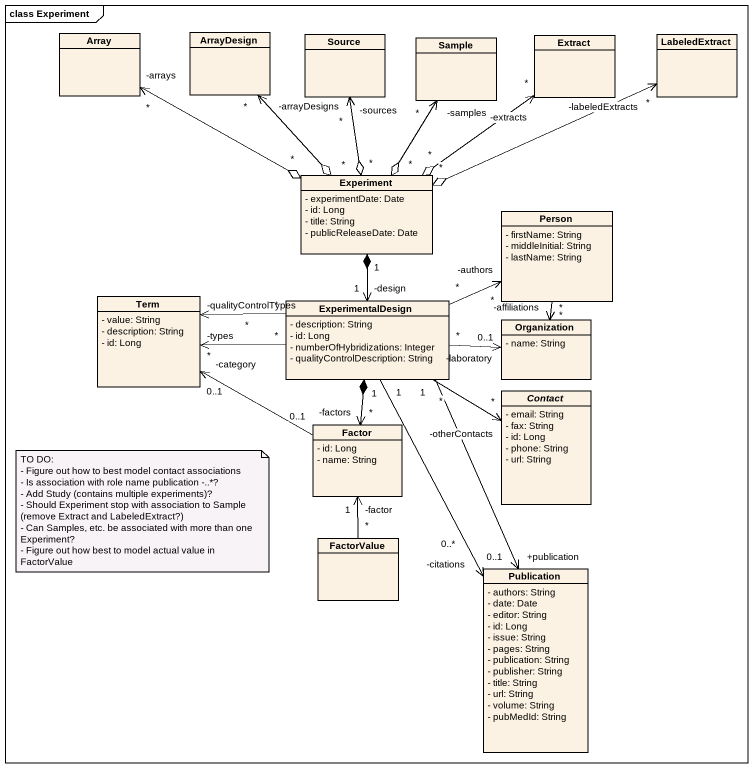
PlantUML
@startuml
mainframe class Experiment
hide circle
hide empty members
skinparam classAttributeIconSize 0
class Array
class ArrayDesign
class Source
class LabeledExtract
class Sample
class Extract
class Experiment {
  - experimentDate: Date
  - id: Long
  - title: String
  - publicReleaseDate: Date
}
class "Person" as Person_ {
  - firstName: String
  - middleInitial: String
  - lastName: String
}
class Term {
  - value: String
  - description: String
  - id: Long
}
class ExperimentalDesign {
  - description: String
  - id: Long
  - numberOfHybridizations: Integer
  - qualityControlDescription: String
}
class Organization {
  - name: String
}
abstract class Contact {
  - email: String
  - fax: String
  - id: Long
  - phone: String
  - url: String
}
class Factor {
  - id: Long
  - name: String
}
class FactorValue
class Publication {
  - authors: String
  - date: Date
  - editor: String
  - id: Long
  - issue: String
  - pages: String
  - publication: String
  - publisher: String
  - title: String
  - url: String
  - volume: String
  - pubMedId: String
}
Experiment "*" o-left-> "-arrays\n*" Array
Experiment "*" o-up-> "-arrayDesigns\n*" ArrayDesign
Experiment "*" o-up-> "-sources\n*" Source
Experiment "*" o-right-> "-labeledExtracts\n*" LabeledExtract
Experiment "*" o-up-> "-samples\n*" Sample
Experiment "*" o-up-> "-extracts\n*" Extract
Experiment "1" *--> "-design\n1" ExperimentalDesign
Person_ "*" --> "-affiliations\n*" Organization
ExperimentalDesign "*" -right-> "-authors\n*" Person_
ExperimentalDesign "*" -left-> "-types\n*" Term
ExperimentalDesign "*" -left-> "-qualityControlTypes\n*" Term
ExperimentalDesign "*" -right-> "-laboratory\n0..1" Organization
ExperimentalDesign "*" --> "-otherContacts\n*" Contact
ExperimentalDesign "1" *--> "-factors\n*" Factor
ExperimentalDesign "1" --> "+publication\n0..1" Publication
ExperimentalDesign "1" --> "-citations\n0..*" Publication
Factor "0..1" -left-> "-category\n0..1" Term
FactorValue "*" -up-> "-factor\n1" Factor
note as N1
  TO DO:
  - Figure out how to best model contact associations
  - Is association with role name publication -..*?
  - Add Study (contains multiple experiments)?
  - Should Experiment stop with association to Sample (remove Extract and LabeledExtract?)
  - Can Samples, etc. be associated with more than one Experiment?
  - Figure out how best to model actual value in FactorValue
end note
@enduml
